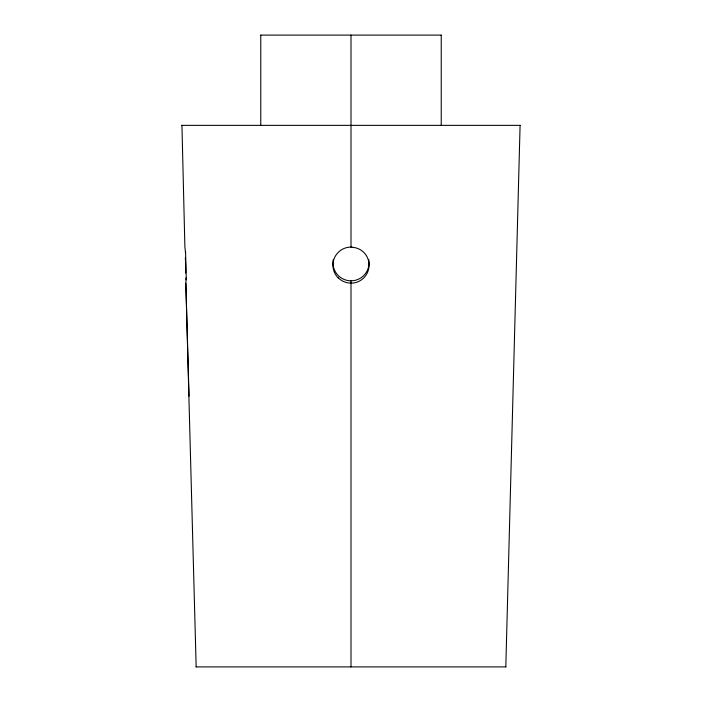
<?xml version="1.0" encoding="UTF-8"?>
<svg xmlns="http://www.w3.org/2000/svg" width="702" height="702" viewBox="0 0 702 702"><rect width="100%" height="100%" fill="white"/><g stroke="black" fill="none" stroke-linecap="round" stroke-linejoin="round"><path stroke-width="1.05" d="M505.809 666.9L520.085 125.36M186.188 277.904L185.837 283.178L189.04 396.13M185.837 283.204L196.165 666.9M351 283.204L351.886 283.178A18.094 18.076 71.9 0 0 363.759 277.904A18.041 17.998 -41.9 0 0 364.382 253.001A18.085 17.919 -0.2 0 0 351.877 247.236M260.802 35.1L441.198 35.1M181.792 125.36L520.208 125.36M196.06 666.9L505.94 666.9M338.215 277.939A18.041 18.024 -88.9 0 1 338.232 252.378A18.068 18.006 19.4 0 1 351 247.069L351.886 247.13M185.582 253.018L184.889 247.13L181.941 125.36M441.233 35.1L441.233 125.36M351 35.1L351 247.113M368.752 259.503A18.05 18.041 0 0 1 351 280.826L351 666.9M260.767 35.1L260.767 125.36M351 280.826A18.05 18.041 0 0 1 333.248 259.503M351 283.143A18.068 17.998 -0.1 0 1 338.276 277.878M185.495 252.843A18.068 0.483 85.6 0 1 185.433 251.5M185.53 252.106A18.041 0.904 -89.9 0 1 185.697 273.078M185.31 257.871A18.041 0.886 86.9 0 1 186.223 278.176M186.118 279.826A18.094 0.684 -89.3 0 1 186.065 278.404"/></g></svg>
